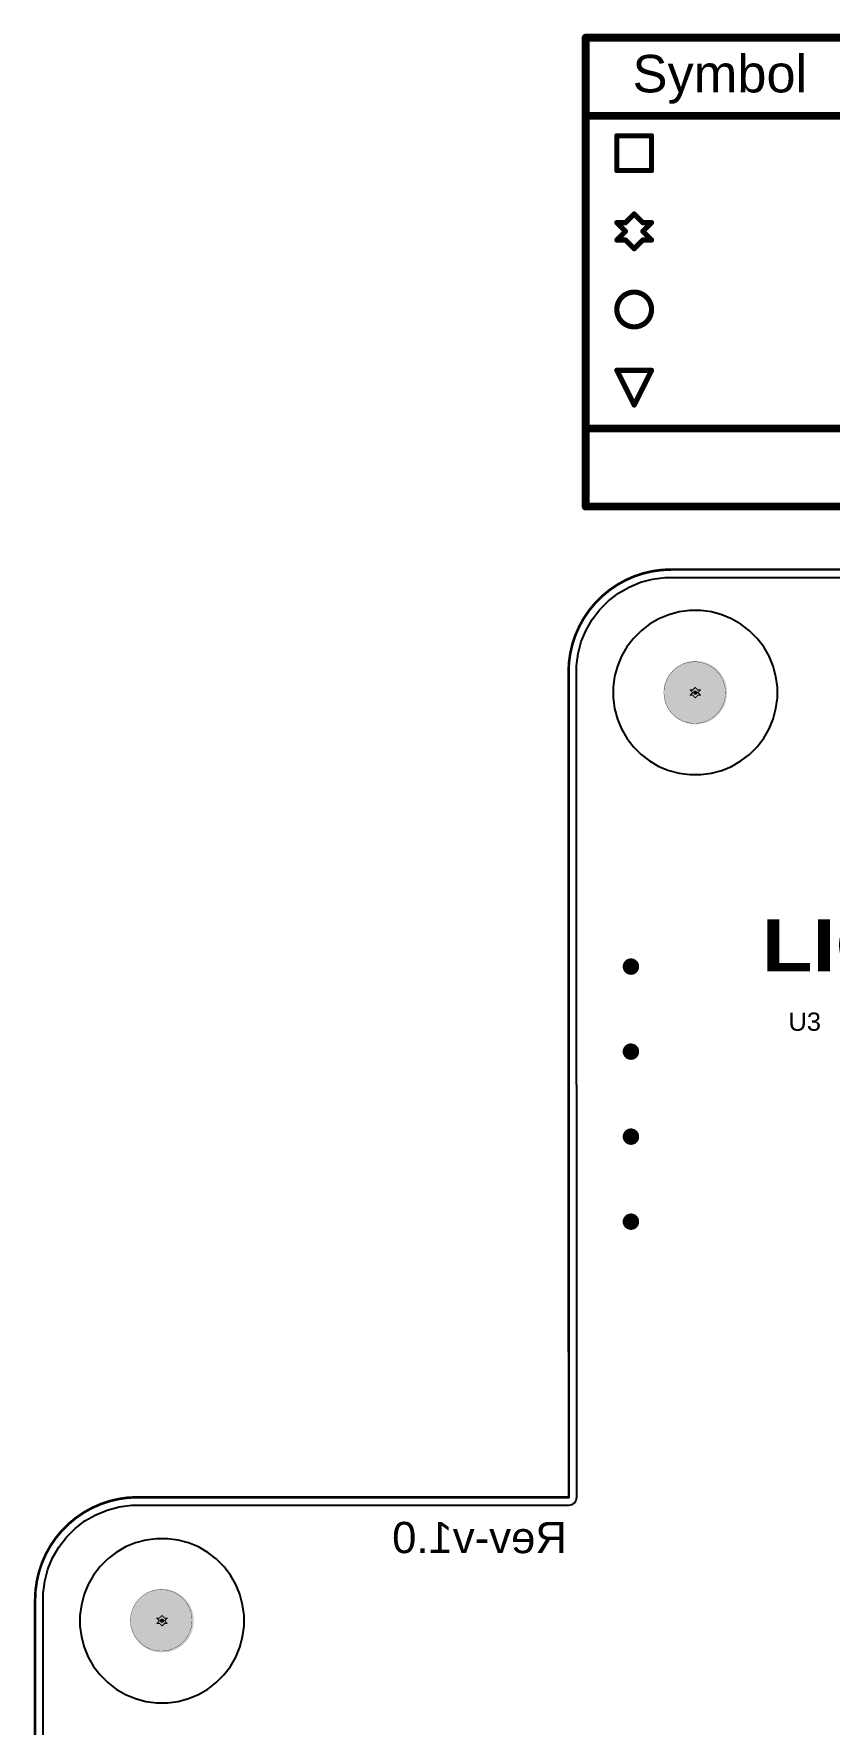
# Model space of a CAD drawing. Header units: inches. Extents: x -7 to 348, y -14 to 159.
# Drawn here: x -6.9 to 31.9, y 76.3 to 158.8 of the extents above; entities that cross this region are included whole.
import ezdxf

# ---------------------------------------------------------------- set-up
doc = ezdxf.new("R2010")
doc.units = ezdxf.units.IN
for name, color, linetype in [('Board Outline', 216, 'Continuous'), ('Bottom Layer', 5, 'Continuous'), ('Bottom Overlay', 54, 'Continuous'), ('Bottom Solder', 6, 'Continuous'), ('Drill Drawing', 1, 'Continuous'), ('Mechanical 4', 56, 'Continuous'), ('Multi-Layer', 9, 'Continuous'), ('Pad Holes', 156, 'Continuous'), ('Top Layer', 1, 'Continuous'), ('Top Overlay', 2, 'Continuous'), ('Top Solder', 216, 'Continuous'), ('Via Holes', 16, 'Continuous')]:
    doc.layers.add(name, color=color, linetype=linetype)
doc.styles.add('Arial', font='', dxfattribs={"height": 0.2})
doc.styles.add('Arial Black_Bold', font='', dxfattribs={"height": 0.2})
doc.styles.get('Arial').set_extended_font_data('Arial')
doc.styles.get('Arial Black_Bold').set_extended_font_data('Arial Black', bold=True)

msp = doc.modelspace()

# ---------------------------------------------------------------- hatches: boundary and pattern name
at = {"layer": 'Bottom Layer'}
h = msp.add_hatch(color=5, dxfattribs=at)
edge = h.paths.add_edge_path()
edge.add_arc((22.209, 113.27), 0.3, 0, 360)
h = msp.add_hatch(color=5, dxfattribs=at)
edge = h.paths.add_edge_path()
edge.add_arc((22.209, 109.125), 0.3, 0, 360)
h = msp.add_hatch(color=5, dxfattribs=at)
edge = h.paths.add_edge_path()
edge.add_arc((22.209, 104.98), 0.3, 0, 360)
h = msp.add_hatch(color=5, dxfattribs=at)
edge = h.paths.add_edge_path()
edge.add_arc((22.209, 100.834), 0.3, 0, 360)
at = {"layer": 'Bottom Solder'}
h = msp.add_hatch(color=6, dxfattribs=at)
edge = h.paths.add_edge_path()
edge.add_arc((25.348, 126.629), 0.102, 0, 360)
h = msp.add_hatch(color=6, dxfattribs=at)
edge = h.paths.add_edge_path()
edge.add_arc((22.209, 113.27), 0.402, 0, 360)
h = msp.add_hatch(color=6, dxfattribs=at)
edge = h.paths.add_edge_path()
edge.add_arc((22.209, 109.125), 0.402, 0, 360)
h = msp.add_hatch(color=6, dxfattribs=at)
edge = h.paths.add_edge_path()
edge.add_arc((22.209, 104.98), 0.402, 0, 360)
h = msp.add_hatch(color=6, dxfattribs=at)
edge = h.paths.add_edge_path()
edge.add_arc((22.209, 100.834), 0.402, 0, 360)
h = msp.add_hatch(color=6, dxfattribs=at)
edge = h.paths.add_edge_path()
edge.add_arc((-0.652, 81.379), 0.102, 0, 360)
at = {"layer": 'Pad Holes'}
h = msp.add_hatch(color=7, dxfattribs=at)
edge = h.paths.add_edge_path()
edge.add_arc((25.348, 126.629), 1.55, 0, 360)
h = msp.add_hatch(color=7, dxfattribs=at)
edge = h.paths.add_edge_path()
edge.add_arc((-0.652, 81.379), 1.55, 0, 360)
at = {"layer": 'Top Layer'}
h = msp.add_hatch(color=1, dxfattribs=at)
edge = h.paths.add_edge_path()
edge.add_arc((22.209, 113.27), 0.3, 0, 360)
h = msp.add_hatch(color=1, dxfattribs=at)
edge = h.paths.add_edge_path()
edge.add_arc((22.209, 109.125), 0.3, 0, 360)
h = msp.add_hatch(color=1, dxfattribs=at)
edge = h.paths.add_edge_path()
edge.add_arc((22.209, 104.98), 0.3, 0, 360)
h = msp.add_hatch(color=1, dxfattribs=at)
edge = h.paths.add_edge_path()
edge.add_arc((22.209, 100.834), 0.3, 0, 360)
at = {"layer": 'Top Solder'}
h = msp.add_hatch(color=216, dxfattribs=at)
edge = h.paths.add_edge_path()
edge.add_arc((25.348, 126.629), 0.102, 0, 360)
h = msp.add_hatch(color=216, dxfattribs=at)
edge = h.paths.add_edge_path()
edge.add_arc((-0.652, 81.379), 0.102, 0, 360)
at = {"layer": 'Via Holes'}
h = msp.add_hatch(color=7, dxfattribs=at)
edge = h.paths.add_edge_path()
edge.add_arc((22.209, 113.27), 0.15, 0, 360)
h = msp.add_hatch(color=7, dxfattribs=at)
edge = h.paths.add_edge_path()
edge.add_arc((22.209, 109.125), 0.15, 0, 360)
h = msp.add_hatch(color=7, dxfattribs=at)
edge = h.paths.add_edge_path()
edge.add_arc((22.209, 104.98), 0.15, 0, 360)
h = msp.add_hatch(color=7, dxfattribs=at)
edge = h.paths.add_edge_path()
edge.add_arc((22.209, 100.834), 0.15, 0, 360)

# ---------------------------------------------------------------- linework, layer by layer
at = {"layer": 'Board Outline', "const_width": 0.127}
for points in [[(19.168, 127.629, -0.414321), (24.168, 132.631)], [(19.168, 127.629, -0.414321), (24.168, 132.631)], [(19.168, 127.629, -0.414321), (24.168, 132.631)], [(19.168, 127.629, -0.414321), (24.168, 132.631)], [(-6.839, 82.4, -0.414214), (-1.839, 87.4)], [(-6.839, 82.4, -0.414214), (-1.839, 87.4)], [(-6.839, 82.4, -0.414214), (-1.839, 87.4)], [(-6.839, 82.4, -0.414214), (-1.839, 87.4)]]:
    msp.add_lwpolyline(points, format="xyb", dxfattribs=at)
for points in [[(24.168, 132.631), (47.168, 132.631)], [(24.168, 132.631), (47.168, 132.631)], [(24.168, 132.631), (47.168, 132.631)], [(24.168, 132.631), (47.168, 132.631)], [(19.168, 127.629), (19.183, 87.4)], [(19.168, 127.629), (19.183, 87.4)], [(19.168, 127.629), (19.183, 87.4)], [(19.168, 127.629), (19.183, 87.4)], [(-1.839, 87.4), (19.183, 87.4)], [(-1.839, 87.4), (19.183, 87.4)], [(-1.839, 87.4), (19.183, 87.4)], [(-1.839, 87.4), (19.183, 87.4)], [(-6.839, -1.45), (-6.839, 82.4)], [(-6.839, -1.45), (-6.839, 82.4)], [(-6.839, -1.45), (-6.839, 82.4)], [(-6.839, -1.45), (-6.839, 82.4)]]:
    msp.add_lwpolyline(points, dxfattribs=at)
at = {"layer": 'Board Outline', "const_width": 0.0635}
for points in [[(24.136, 132.631, 1), (24.2, 132.631, 1)], [(24.136, 132.631, 1), (24.2, 132.631, 1)], [(24.136, 132.631, 1), (24.2, 132.631, 1)], [(24.136, 132.631, 1), (24.2, 132.631, 1)], [(24.136, 132.631, 1), (24.2, 132.631, 1)], [(24.136, 132.631, 1), (24.2, 132.631, 1)], [(24.136, 132.631, 1), (24.2, 132.631, 1)], [(24.136, 132.631, 1), (24.2, 132.631, 1)], [(19.136, 127.629, 1), (19.2, 127.629, 1)], [(19.136, 127.629, 1), (19.2, 127.629, 1)], [(19.136, 127.629, 1), (19.2, 127.629, 1)], [(19.136, 127.629, 1), (19.2, 127.629, 1)], [(19.136, 127.629, 1), (19.2, 127.629, 1)], [(19.136, 127.629, 1), (19.2, 127.629, 1)], [(19.136, 127.629, 1), (19.2, 127.629, 1)], [(19.136, 127.629, 1), (19.2, 127.629, 1)], [(-1.871, 87.4, 1), (-1.807, 87.4, 1)], [(-1.871, 87.4, 1), (-1.807, 87.4, 1)], [(-1.871, 87.4, 1), (-1.807, 87.4, 1)], [(-1.871, 87.4, 1), (-1.807, 87.4, 1)], [(-1.871, 87.4, 1), (-1.807, 87.4, 1)], [(-1.871, 87.4, 1), (-1.807, 87.4, 1)], [(-1.871, 87.4, 1), (-1.807, 87.4, 1)], [(-1.871, 87.4, 1), (-1.807, 87.4, 1)], [(19.151, 87.4, 1), (19.214, 87.4, 1)], [(19.151, 87.4, 1), (19.214, 87.4, 1)], [(19.151, 87.4, 1), (19.214, 87.4, 1)], [(19.151, 87.4, 1), (19.214, 87.4, 1)], [(19.151, 87.4, 1), (19.214, 87.4, 1)], [(19.151, 87.4, 1), (19.214, 87.4, 1)], [(19.151, 87.4, 1), (19.214, 87.4, 1)], [(19.151, 87.4, 1), (19.214, 87.4, 1)], [(-6.871, 82.4, 1), (-6.807, 82.4, 1)], [(-6.871, 82.4, 1), (-6.807, 82.4, 1)], [(-6.871, 82.4, 1), (-6.807, 82.4, 1)], [(-6.871, 82.4, 1), (-6.807, 82.4, 1)], [(-6.871, 82.4, 1), (-6.807, 82.4, 1)], [(-6.871, 82.4, 1), (-6.807, 82.4, 1)], [(-6.871, 82.4, 1), (-6.807, 82.4, 1)], [(-6.871, 82.4, 1), (-6.807, 82.4, 1)]]:
    msp.add_lwpolyline(points, format="xyb", close=True, dxfattribs=at)
at = {"layer": 'Bottom Layer'}
for p, q in [((22.123, 131.776), (22.682, 132.007)), ((22.682, 132.007), (23.266, 132.164)), ((23.266, 132.164), (23.865, 132.243)), ((23.865, 132.243), (24.168, 132.243)), ((24.168, 132.243), (47.168, 132.243)), ((20.693, 130.678), (21.12, 131.105)), ((21.12, 131.105), (21.6, 131.474)), ((21.6, 131.474), (22.123, 131.776)), ((20.325, 130.198), (20.693, 130.678)), ((23.575, 130.224), (23.12, 129.962)), ((24.059, 130.425), (23.575, 130.224)), ((24.565, 130.56), (24.059, 130.425)), ((25.085, 130.629), (24.565, 130.56)), ((25.61, 130.629), (25.085, 130.629)), ((26.13, 130.56), (25.61, 130.629)), ((26.636, 130.425), (26.13, 130.56)), ((27.12, 130.224), (26.636, 130.425)), ((27.575, 129.962), (27.12, 130.224)), ((19.791, 129.116), (20.022, 129.674)), ((20.022, 129.674), (20.325, 130.198)), ((22.704, 129.643), (22.334, 129.272)), ((23.12, 129.962), (22.704, 129.643)), ((27.991, 129.643), (27.575, 129.962)), ((28.361, 129.272), (27.991, 129.643)), ((19.635, 128.531), (19.791, 129.116)), ((22.014, 128.856), (21.752, 128.402)), ((22.334, 129.272), (22.014, 128.856)), ((28.681, 128.856), (28.361, 129.272)), ((28.943, 128.402), (28.681, 128.856)), ((19.556, 127.932), (19.635, 128.531)), ((19.556, 127.63), (19.556, 127.932)), ((21.552, 127.917), (21.416, 127.411)), ((21.752, 128.402), (21.552, 127.917)), ((29.143, 127.917), (28.943, 128.402)), ((29.279, 127.411), (29.143, 127.917)), ((19.571, 87.4), (19.556, 127.63)), ((21.416, 127.411), (21.348, 126.891)), ((29.348, 126.891), (29.279, 127.411)), ((21.348, 126.891), (21.348, 126.367)), ((21.348, 126.367), (21.416, 125.847)), ((29.279, 125.847), (29.348, 126.367)), ((29.348, 126.367), (29.348, 126.891)), ((21.416, 125.847), (21.552, 125.34)), ((21.552, 125.34), (21.752, 124.856)), ((28.943, 124.856), (29.143, 125.34)), ((29.143, 125.34), (29.279, 125.847)), ((21.752, 124.856), (22.014, 124.402)), ((28.681, 124.402), (28.943, 124.856)), ((22.014, 124.402), (22.334, 123.986)), ((22.334, 123.986), (22.704, 123.615)), ((27.991, 123.615), (28.361, 123.986)), ((28.361, 123.986), (28.681, 124.402)), ((22.704, 123.615), (23.12, 123.296)), ((23.12, 123.296), (23.575, 123.034)), ((23.575, 123.034), (24.059, 122.833)), ((24.059, 122.833), (24.565, 122.697)), ((26.13, 122.697), (26.636, 122.833)), ((26.636, 122.833), (27.12, 123.034)), ((27.12, 123.034), (27.575, 123.296)), ((27.575, 123.296), (27.991, 123.615)), ((24.565, 122.697), (25.085, 122.629)), ((25.085, 122.629), (25.61, 122.629)), ((25.61, 122.629), (26.13, 122.697)), ((19.557, 87.327), (19.571, 87.4)), ((19.571, 87.4), (19.571, 87.4)), ((19.571, 87.4), (19.571, 87.4)), ((-4.407, 86.243), (-3.883, 86.545)), ((-3.883, 86.545), (-3.325, 86.776)), ((-3.325, 86.776), (-2.741, 86.933)), ((-2.741, 86.933), (-2.141, 87.011)), ((-2.141, 87.011), (-1.839, 87.011)), ((-1.839, 87.011), (19.183, 87.011)), ((19.183, 87.011), (19.255, 87.026)), ((19.183, 87.011), (19.183, 87.012)), ((19.183, 87.012), (19.183, 87.011)), ((19.255, 87.026), (19.331, 87.041)), ((19.331, 87.041), (19.393, 87.082)), ((19.331, 87.041), (19.331, 87.041)), ((19.331, 87.041), (19.331, 87.041)), ((19.393, 87.082), (19.457, 87.125)), ((19.457, 87.125), (19.5, 87.19)), ((19.457, 87.125), (19.457, 87.125)), ((19.457, 87.125), (19.457, 87.125)), ((19.5, 87.19), (19.541, 87.251)), ((19.541, 87.251), (19.542, 87.251)), ((19.542, 87.251), (19.557, 87.327)), ((19.542, 87.251), (19.542, 87.251)), ((-5.314, 85.447), (-4.886, 85.875)), ((-4.886, 85.875), (-4.407, 86.243)), ((-5.984, 84.444), (-5.682, 84.967)), ((-5.682, 84.967), (-5.314, 85.447)), ((-2.425, 84.974), (-2.88, 84.712)), ((-1.941, 85.175), (-2.425, 84.974)), ((-1.435, 85.31), (-1.941, 85.175)), ((-0.915, 85.379), (-1.435, 85.31)), ((-0.39, 85.379), (-0.915, 85.379)), ((0.13, 85.31), (-0.39, 85.379)), ((0.636, 85.175), (0.13, 85.31)), ((1.12, 84.974), (0.636, 85.175)), ((1.575, 84.712), (1.12, 84.974)), ((-6.215, 83.885), (-5.984, 84.444)), ((-3.296, 84.393), (-3.666, 84.022)), ((-2.88, 84.712), (-3.296, 84.393)), ((1.991, 84.393), (1.575, 84.712)), ((2.361, 84.022), (1.991, 84.393)), ((-6.451, 82.702), (-6.372, 83.302)), ((-6.372, 83.302), (-6.215, 83.885)), ((-3.986, 83.606), (-4.248, 83.152)), ((-3.666, 84.022), (-3.986, 83.606)), ((2.681, 83.606), (2.361, 84.022)), ((2.943, 83.152), (2.681, 83.606)), ((-6.451, 82.4), (-6.451, 82.702)), ((-4.448, 82.667), (-4.584, 82.161)), ((-4.248, 83.152), (-4.448, 82.667)), ((3.143, 82.667), (2.943, 83.152)), ((3.279, 82.161), (3.143, 82.667)), ((-6.451, 36.659), (-6.451, 82.4)), ((-4.584, 82.161), (-4.652, 81.641)), ((-4.652, 81.641), (-4.652, 81.117)), ((3.348, 81.641), (3.279, 82.161)), ((3.348, 81.117), (3.348, 81.641)), ((-4.652, 81.117), (-4.584, 80.597)), ((3.279, 80.597), (3.348, 81.117)), ((-4.584, 80.597), (-4.448, 80.09)), ((-4.448, 80.09), (-4.248, 79.606)), ((2.943, 79.606), (3.143, 80.09)), ((3.143, 80.09), (3.279, 80.597)), ((-4.248, 79.606), (-3.986, 79.152)), ((-3.986, 79.152), (-3.666, 78.736)), ((2.361, 78.736), (2.681, 79.152)), ((2.681, 79.152), (2.943, 79.606)), ((-3.666, 78.736), (-3.296, 78.365)), ((-3.296, 78.365), (-2.88, 78.046)), ((1.575, 78.046), (1.991, 78.365)), ((1.991, 78.365), (2.361, 78.736)), ((-2.88, 78.046), (-2.425, 77.784)), ((-2.425, 77.784), (-1.941, 77.583)), ((-1.941, 77.583), (-1.435, 77.447)), ((0.13, 77.447), (0.636, 77.583)), ((0.636, 77.583), (1.12, 77.784)), ((1.12, 77.784), (1.575, 78.046)), ((-1.435, 77.447), (-0.915, 77.379)), ((-0.915, 77.379), (-0.39, 77.379)), ((-0.39, 77.379), (0.13, 77.447))]:
    msp.add_line(p, q, dxfattribs=at)
at = {"layer": 'Drill Drawing'}
for points, const_width in [([(20.003, 158.56), (347.52, 158.56)], 0.381), ([(20.003, 135.7), (20.003, 158.56)], 0.381), ([(20.003, 154.75), (347.52, 154.75)], 0.381), ([(21.521, 153.776), (23.215, 153.776)], 0.254), ([(21.521, 152.083), (21.521, 153.776)], 0.254), ([(23.215, 152.083), (23.215, 153.776)], 0.254), ([(21.521, 152.083), (23.215, 152.083)], 0.254), ([(21.945, 149.542), (22.368, 149.966)], 0.254), ([(22.368, 149.966), (22.791, 149.542)], 0.254), ([(21.521, 149.542), (21.945, 149.119)], 0.254), ([(21.521, 149.542), (21.945, 149.542)], 0.254), ([(21.521, 148.696), (21.945, 149.119)], 0.254), ([(22.791, 149.542), (23.215, 149.542)], 0.254), ([(22.791, 149.119), (23.215, 149.542)], 0.254), ([(22.791, 149.119), (23.215, 148.696)], 0.254), ([(21.521, 148.696), (21.945, 148.696)], 0.254), ([(21.945, 148.696), (22.368, 148.273)], 0.254), ([(22.368, 148.273), (22.791, 148.696)], 0.254), ([(22.791, 148.696), (23.215, 148.696)], 0.254), ([(21.521, 142.346), (23.215, 142.346)], 0.254), ([(21.521, 142.346), (22.368, 140.653)], 0.254), ([(22.368, 140.653), (23.215, 142.346)], 0.254), ([(20.003, 139.51), (347.52, 139.51)], 0.381), ([(20.003, 135.7), (347.52, 135.7)], 0.381), ([(25.094, 126.756), (25.221, 126.629)], 0.0508), ([(25.094, 126.756), (25.221, 126.756)], 0.0508), ([(25.094, 126.502), (25.221, 126.629)], 0.0508), ([(25.094, 126.502), (25.221, 126.502)], 0.0508), ([(25.221, 126.756), (25.348, 126.883)], 0.0508), ([(25.221, 126.502), (25.348, 126.375)], 0.0508), ([(25.348, 126.883), (25.475, 126.756)], 0.0508), ([(25.348, 126.375), (25.475, 126.502)], 0.0508), ([(25.475, 126.756), (25.602, 126.756)], 0.0508), ([(25.475, 126.629), (25.602, 126.756)], 0.0508), ([(25.475, 126.629), (25.602, 126.502)], 0.0508), ([(25.475, 126.502), (25.602, 126.502)], 0.0508), ([(21.955, 113.524), (22.463, 113.524)], 0.0508), ([(21.955, 113.524), (22.209, 113.016)], 0.0508), ([(22.209, 113.016), (22.463, 113.524)], 0.0508), ([(21.955, 109.379), (22.463, 109.379)], 0.0508), ([(21.955, 109.379), (22.209, 108.871)], 0.0508), ([(22.209, 108.871), (22.463, 109.379)], 0.0508), ([(21.955, 105.234), (22.463, 105.234)], 0.0508), ([(21.955, 105.234), (22.209, 104.726)], 0.0508), ([(22.209, 104.726), (22.463, 105.234)], 0.0508), ([(21.955, 101.088), (22.463, 101.088)], 0.0508), ([(21.955, 101.088), (22.209, 100.58)], 0.0508), ([(22.209, 100.58), (22.463, 101.088)], 0.0508), ([(-0.779, 81.506), (-0.652, 81.633)], 0.0508), ([(-0.652, 81.633), (-0.525, 81.506)], 0.0508), ([(-0.906, 81.506), (-0.779, 81.379)], 0.0508), ([(-0.906, 81.506), (-0.779, 81.506)], 0.0508), ([(-0.906, 81.252), (-0.779, 81.379)], 0.0508), ([(-0.906, 81.252), (-0.779, 81.252)], 0.0508), ([(-0.779, 81.252), (-0.652, 81.125)], 0.0508), ([(-0.652, 81.125), (-0.525, 81.252)], 0.0508), ([(-0.525, 81.506), (-0.398, 81.506)], 0.0508), ([(-0.525, 81.379), (-0.398, 81.506)], 0.0508), ([(-0.525, 81.379), (-0.398, 81.252)], 0.0508), ([(-0.525, 81.252), (-0.398, 81.252)], 0.0508)]:
    msp.add_lwpolyline(points, dxfattribs=dict(at, const_width=const_width))
for points, const_width in [([(19.907, 158.56, 1), (20.098, 158.56, 1)], 0.191), ([(19.907, 158.56, 1), (20.098, 158.56, 1)], 0.191), ([(19.907, 154.75, 1), (20.098, 154.75, 1)], 0.191), ([(21.458, 153.776, 1), (21.585, 153.776, 1)], 0.127), ([(21.458, 153.776, 1), (21.585, 153.776, 1)], 0.127), ([(23.151, 153.776, 1), (23.278, 153.776, 1)], 0.127), ([(23.151, 153.776, 1), (23.278, 153.776, 1)], 0.127), ([(21.458, 152.083, 1), (21.585, 152.083, 1)], 0.127), ([(21.458, 152.083, 1), (21.585, 152.083, 1)], 0.127), ([(23.151, 152.083, 1), (23.278, 152.083, 1)], 0.127), ([(23.151, 152.083, 1), (23.278, 152.083, 1)], 0.127), ([(22.304, 149.966, 1), (22.431, 149.966, 1)], 0.127), ([(22.304, 149.966, 1), (22.431, 149.966, 1)], 0.127), ([(21.458, 149.542, 1), (21.585, 149.542, 1)], 0.127), ([(21.458, 149.542, 1), (21.585, 149.542, 1)], 0.127), ([(21.881, 149.542, 1), (22.008, 149.542, 1)], 0.127), ([(21.881, 149.542, 1), (22.008, 149.542, 1)], 0.127), ([(21.881, 149.119, 1), (22.008, 149.119, 1)], 0.127), ([(21.881, 149.119, 1), (22.008, 149.119, 1)], 0.127), ([(22.728, 149.542, 1), (22.855, 149.542, 1)], 0.127), ([(22.728, 149.542, 1), (22.855, 149.542, 1)], 0.127), ([(22.728, 149.119, 1), (22.855, 149.119, 1)], 0.127), ([(22.728, 149.119, 1), (22.855, 149.119, 1)], 0.127), ([(23.151, 149.542, 1), (23.278, 149.542, 1)], 0.127), ([(23.151, 149.542, 1), (23.278, 149.542, 1)], 0.127), ([(21.458, 148.696, 1), (21.585, 148.696, 1)], 0.127), ([(21.458, 148.696, 1), (21.585, 148.696, 1)], 0.127), ([(21.881, 148.696, 1), (22.008, 148.696, 1)], 0.127), ([(21.881, 148.696, 1), (22.008, 148.696, 1)], 0.127), ([(22.304, 148.273, 1), (22.431, 148.273, 1)], 0.127), ([(22.304, 148.273, 1), (22.431, 148.273, 1)], 0.127), ([(22.728, 148.696, 1), (22.855, 148.696, 1)], 0.127), ([(22.728, 148.696, 1), (22.855, 148.696, 1)], 0.127), ([(23.151, 148.696, 1), (23.278, 148.696, 1)], 0.127), ([(23.151, 148.696, 1), (23.278, 148.696, 1)], 0.127), ([(23.215, 145.309, 1), (21.521, 145.309, 1)], 0.254), ([(21.458, 145.309, 1), (21.585, 145.309, 1)], 0.127), ([(23.151, 145.309, 1), (23.278, 145.309, 1)], 0.127), ([(21.458, 142.346, 1), (21.585, 142.346, 1)], 0.127), ([(21.458, 142.346, 1), (21.585, 142.346, 1)], 0.127), ([(23.151, 142.346, 1), (23.278, 142.346, 1)], 0.127), ([(23.151, 142.346, 1), (23.278, 142.346, 1)], 0.127), ([(22.304, 140.653, 1), (22.431, 140.653, 1)], 0.127), ([(22.304, 140.653, 1), (22.431, 140.653, 1)], 0.127), ([(19.907, 139.51, 1), (20.098, 139.51, 1)], 0.191), ([(19.907, 135.7, 1), (20.098, 135.7, 1)], 0.191), ([(19.907, 135.7, 1), (20.098, 135.7, 1)], 0.191), ([(25.081, 126.756, 1), (25.106, 126.756, 1)], 0.0254), ([(25.081, 126.756, 1), (25.106, 126.756, 1)], 0.0254), ([(25.081, 126.502, 1), (25.106, 126.502, 1)], 0.0254), ([(25.081, 126.502, 1), (25.106, 126.502, 1)], 0.0254), ([(25.208, 126.756, 1), (25.233, 126.756, 1)], 0.0254), ([(25.208, 126.756, 1), (25.233, 126.756, 1)], 0.0254), ([(25.208, 126.629, 1), (25.233, 126.629, 1)], 0.0254), ([(25.208, 126.629, 1), (25.233, 126.629, 1)], 0.0254), ([(25.208, 126.502, 1), (25.233, 126.502, 1)], 0.0254), ([(25.208, 126.502, 1), (25.233, 126.502, 1)], 0.0254), ([(25.335, 126.883, 1), (25.36, 126.883, 1)], 0.0254), ([(25.335, 126.883, 1), (25.36, 126.883, 1)], 0.0254), ([(25.335, 126.375, 1), (25.36, 126.375, 1)], 0.0254), ([(25.335, 126.375, 1), (25.36, 126.375, 1)], 0.0254), ([(25.462, 126.756, 1), (25.487, 126.756, 1)], 0.0254), ([(25.462, 126.756, 1), (25.487, 126.756, 1)], 0.0254), ([(25.462, 126.629, 1), (25.487, 126.629, 1)], 0.0254), ([(25.462, 126.629, 1), (25.487, 126.629, 1)], 0.0254), ([(25.462, 126.502, 1), (25.487, 126.502, 1)], 0.0254), ([(25.462, 126.502, 1), (25.487, 126.502, 1)], 0.0254), ([(25.589, 126.756, 1), (25.614, 126.756, 1)], 0.0254), ([(25.589, 126.756, 1), (25.614, 126.756, 1)], 0.0254), ([(25.589, 126.502, 1), (25.614, 126.502, 1)], 0.0254), ([(25.589, 126.502, 1), (25.614, 126.502, 1)], 0.0254), ([(21.942, 113.524, 1), (21.968, 113.524, 1)], 0.0254), ([(21.942, 113.524, 1), (21.968, 113.524, 1)], 0.0254), ([(22.196, 113.016, 1), (22.222, 113.016, 1)], 0.0254), ([(22.196, 113.016, 1), (22.222, 113.016, 1)], 0.0254), ([(22.45, 113.524, 1), (22.476, 113.524, 1)], 0.0254), ([(22.45, 113.524, 1), (22.476, 113.524, 1)], 0.0254), ([(21.942, 109.379, 1), (21.968, 109.379, 1)], 0.0254), ([(21.942, 109.379, 1), (21.968, 109.379, 1)], 0.0254), ([(22.196, 108.871, 1), (22.222, 108.871, 1)], 0.0254), ([(22.196, 108.871, 1), (22.222, 108.871, 1)], 0.0254), ([(22.45, 109.379, 1), (22.476, 109.379, 1)], 0.0254), ([(22.45, 109.379, 1), (22.476, 109.379, 1)], 0.0254), ([(21.942, 105.234, 1), (21.968, 105.234, 1)], 0.0254), ([(21.942, 105.234, 1), (21.968, 105.234, 1)], 0.0254), ([(22.196, 104.726, 1), (22.222, 104.726, 1)], 0.0254), ([(22.196, 104.726, 1), (22.222, 104.726, 1)], 0.0254), ([(22.45, 105.234, 1), (22.476, 105.234, 1)], 0.0254), ([(22.45, 105.234, 1), (22.476, 105.234, 1)], 0.0254), ([(21.942, 101.088, 1), (21.968, 101.088, 1)], 0.0254), ([(21.942, 101.088, 1), (21.968, 101.088, 1)], 0.0254), ([(22.196, 100.58, 1), (22.222, 100.58, 1)], 0.0254), ([(22.196, 100.58, 1), (22.222, 100.58, 1)], 0.0254), ([(22.45, 101.088, 1), (22.476, 101.088, 1)], 0.0254), ([(22.45, 101.088, 1), (22.476, 101.088, 1)], 0.0254), ([(-0.665, 81.633, 1), (-0.64, 81.633, 1)], 0.0254), ([(-0.665, 81.633, 1), (-0.64, 81.633, 1)], 0.0254), ([(-0.919, 81.506, 1), (-0.894, 81.506, 1)], 0.0254), ([(-0.919, 81.506, 1), (-0.894, 81.506, 1)], 0.0254), ([(-0.919, 81.252, 1), (-0.894, 81.252, 1)], 0.0254), ([(-0.919, 81.252, 1), (-0.894, 81.252, 1)], 0.0254), ([(-0.792, 81.506, 1), (-0.767, 81.506, 1)], 0.0254), ([(-0.792, 81.506, 1), (-0.767, 81.506, 1)], 0.0254), ([(-0.792, 81.379, 1), (-0.767, 81.379, 1)], 0.0254), ([(-0.792, 81.379, 1), (-0.767, 81.379, 1)], 0.0254), ([(-0.792, 81.252, 1), (-0.767, 81.252, 1)], 0.0254), ([(-0.792, 81.252, 1), (-0.767, 81.252, 1)], 0.0254), ([(-0.665, 81.125, 1), (-0.64, 81.125, 1)], 0.0254), ([(-0.665, 81.125, 1), (-0.64, 81.125, 1)], 0.0254), ([(-0.538, 81.506, 1), (-0.513, 81.506, 1)], 0.0254), ([(-0.538, 81.506, 1), (-0.513, 81.506, 1)], 0.0254), ([(-0.538, 81.379, 1), (-0.513, 81.379, 1)], 0.0254), ([(-0.538, 81.379, 1), (-0.513, 81.379, 1)], 0.0254), ([(-0.538, 81.252, 1), (-0.513, 81.252, 1)], 0.0254), ([(-0.538, 81.252, 1), (-0.513, 81.252, 1)], 0.0254), ([(-0.411, 81.506, 1), (-0.386, 81.506, 1)], 0.0254), ([(-0.411, 81.506, 1), (-0.386, 81.506, 1)], 0.0254), ([(-0.411, 81.252, 1), (-0.386, 81.252, 1)], 0.0254), ([(-0.411, 81.252, 1), (-0.386, 81.252, 1)], 0.0254)]:
    msp.add_lwpolyline(points, format="xyb", close=True, dxfattribs=dict(at, const_width=const_width))
at = {"layer": 'Mechanical 4'}
for points, const_width in [([(26.818, 126.631, 1), (23.818, 126.631, 1)], 0.0127), ([(26.818, 126.631, 1), (23.818, 126.631, 1)], 0.0127), ([(26.818, 126.631, 1), (23.818, 126.631, 1)], 0.0127), ([(26.818, 126.631, 1), (23.818, 126.631, 1)], 0.0127), ([(23.815, 126.631, 1), (23.821, 126.631, 1)], 0.00635), ([(23.815, 126.631, 1), (23.821, 126.631, 1)], 0.00635), ([(23.815, 126.631, 1), (23.821, 126.631, 1)], 0.00635), ([(23.815, 126.631, 1), (23.821, 126.631, 1)], 0.00635), ([(26.815, 126.631, 1), (26.821, 126.631, 1)], 0.00635), ([(26.815, 126.631, 1), (26.821, 126.631, 1)], 0.00635), ([(26.815, 126.631, 1), (26.821, 126.631, 1)], 0.00635), ([(26.815, 126.631, 1), (26.821, 126.631, 1)], 0.00635), ([(0.811, 81.4, 1), (-2.189, 81.4, 1)], 0.0127), ([(0.811, 81.4, 1), (-2.189, 81.4, 1)], 0.0127), ([(0.811, 81.4, 1), (-2.189, 81.4, 1)], 0.0127), ([(0.811, 81.4, 1), (-2.189, 81.4, 1)], 0.0127), ([(-2.192, 81.4, 1), (-2.186, 81.4, 1)], 0.00635), ([(-2.192, 81.4, 1), (-2.186, 81.4, 1)], 0.00635), ([(-2.192, 81.4, 1), (-2.186, 81.4, 1)], 0.00635), ([(-2.192, 81.4, 1), (-2.186, 81.4, 1)], 0.00635), ([(0.808, 81.4, 1), (0.814, 81.4, 1)], 0.00635), ([(0.808, 81.4, 1), (0.814, 81.4, 1)], 0.00635), ([(0.808, 81.4, 1), (0.814, 81.4, 1)], 0.00635), ([(0.808, 81.4, 1), (0.814, 81.4, 1)], 0.00635)]:
    msp.add_lwpolyline(points, format="xyb", close=True, dxfattribs=dict(at, const_width=const_width))
at = {"layer": 'Multi-Layer'}
for p, q in [((23.575, 130.224), (23.12, 129.962)), ((24.059, 130.425), (23.575, 130.224)), ((24.565, 130.56), (24.059, 130.425)), ((25.085, 130.629), (24.565, 130.56)), ((25.348, 130.629), (25.085, 130.629)), ((25.61, 130.629), (25.348, 130.629)), ((26.13, 130.56), (25.61, 130.629)), ((26.636, 130.425), (26.13, 130.56)), ((27.12, 130.224), (26.636, 130.425)), ((27.575, 129.962), (27.12, 130.224)), ((22.704, 129.643), (22.334, 129.272)), ((23.12, 129.962), (22.704, 129.643)), ((27.991, 129.643), (27.575, 129.962)), ((28.361, 129.272), (27.991, 129.643)), ((22.014, 128.856), (21.752, 128.402)), ((22.334, 129.272), (22.014, 128.856)), ((28.681, 128.856), (28.361, 129.272)), ((28.943, 128.402), (28.681, 128.856)), ((21.552, 127.917), (21.416, 127.411)), ((21.752, 128.402), (21.552, 127.917)), ((29.143, 127.917), (28.943, 128.402)), ((29.279, 127.411), (29.143, 127.917)), ((21.416, 127.411), (21.348, 126.891)), ((29.348, 126.891), (29.279, 127.411)), ((21.348, 126.891), (21.348, 126.629)), ((21.348, 126.629), (21.348, 126.629)), ((21.348, 126.629), (21.348, 126.367)), ((21.348, 126.367), (21.416, 125.847)), ((29.279, 125.847), (29.348, 126.367)), ((29.348, 126.629), (29.348, 126.891)), ((29.348, 126.367), (29.348, 126.629)), ((21.416, 125.847), (21.552, 125.34)), ((21.552, 125.34), (21.752, 124.856)), ((28.943, 124.856), (29.143, 125.34)), ((29.143, 125.34), (29.279, 125.847)), ((21.752, 124.856), (22.014, 124.402)), ((28.681, 124.402), (28.943, 124.856)), ((22.014, 124.402), (22.334, 123.986)), ((22.334, 123.986), (22.704, 123.615)), ((27.991, 123.615), (28.361, 123.986)), ((28.361, 123.986), (28.681, 124.402)), ((22.704, 123.615), (23.12, 123.296)), ((23.12, 123.296), (23.575, 123.034)), ((23.575, 123.034), (24.059, 122.833)), ((24.059, 122.833), (24.565, 122.697)), ((26.13, 122.697), (26.636, 122.833)), ((26.636, 122.833), (27.12, 123.034)), ((27.12, 123.034), (27.575, 123.296)), ((27.575, 123.296), (27.991, 123.615)), ((24.565, 122.697), (25.085, 122.629)), ((25.085, 122.629), (25.348, 122.629)), ((25.348, 122.629), (25.61, 122.629)), ((25.61, 122.629), (26.13, 122.697)), ((-2.425, 84.974), (-2.88, 84.712)), ((-1.941, 85.175), (-2.425, 84.974)), ((-1.435, 85.31), (-1.941, 85.175)), ((-0.915, 85.379), (-1.435, 85.31)), ((-0.652, 85.379), (-0.915, 85.379)), ((-0.39, 85.379), (-0.652, 85.379)), ((0.13, 85.31), (-0.39, 85.379)), ((0.636, 85.175), (0.13, 85.31)), ((1.12, 84.974), (0.636, 85.175)), ((1.575, 84.712), (1.12, 84.974)), ((-3.296, 84.393), (-3.666, 84.022)), ((-2.88, 84.712), (-3.296, 84.393)), ((1.991, 84.393), (1.575, 84.712)), ((2.361, 84.022), (1.991, 84.393)), ((-3.986, 83.606), (-4.248, 83.152)), ((-3.666, 84.022), (-3.986, 83.606)), ((2.681, 83.606), (2.361, 84.022)), ((2.943, 83.152), (2.681, 83.606)), ((-4.448, 82.667), (-4.584, 82.161)), ((-4.248, 83.152), (-4.448, 82.667)), ((3.143, 82.667), (2.943, 83.152)), ((3.279, 82.161), (3.143, 82.667)), ((-4.584, 82.161), (-4.652, 81.641)), ((-4.652, 81.641), (-4.652, 81.379)), ((3.348, 81.641), (3.279, 82.161)), ((3.348, 81.379), (3.348, 81.641)), ((-4.652, 81.379), (-4.652, 81.379)), ((-4.652, 81.379), (-4.652, 81.117)), ((-4.652, 81.117), (-4.584, 80.597)), ((3.279, 80.597), (3.348, 81.117)), ((3.348, 81.117), (3.348, 81.379)), ((-4.584, 80.597), (-4.448, 80.09)), ((-4.448, 80.09), (-4.248, 79.606)), ((2.943, 79.606), (3.143, 80.09)), ((3.143, 80.09), (3.279, 80.597)), ((-4.248, 79.606), (-3.986, 79.152)), ((-3.986, 79.152), (-3.666, 78.736)), ((2.361, 78.736), (2.681, 79.152)), ((2.681, 79.152), (2.943, 79.606)), ((-3.666, 78.736), (-3.296, 78.365)), ((-3.296, 78.365), (-2.88, 78.046)), ((1.575, 78.046), (1.991, 78.365)), ((1.991, 78.365), (2.361, 78.736)), ((-2.88, 78.046), (-2.425, 77.784)), ((-2.425, 77.784), (-1.941, 77.583)), ((-1.941, 77.583), (-1.435, 77.447)), ((0.13, 77.447), (0.636, 77.583)), ((0.636, 77.583), (1.12, 77.784)), ((1.12, 77.784), (1.575, 78.046)), ((-1.435, 77.447), (-0.915, 77.379)), ((-0.915, 77.379), (-0.652, 77.379)), ((-0.652, 77.379), (-0.39, 77.379)), ((-0.39, 77.379), (0.13, 77.447))]:
    msp.add_line(p, q, dxfattribs=at)
at = {"layer": 'Top Layer'}
for p, q in [((22.123, 131.776), (22.682, 132.007)), ((22.682, 132.007), (23.266, 132.164)), ((23.266, 132.164), (23.865, 132.243)), ((23.865, 132.243), (24.168, 132.243)), ((24.168, 132.243), (47.168, 132.243)), ((20.693, 130.678), (21.12, 131.105)), ((21.12, 131.105), (21.6, 131.474)), ((21.6, 131.474), (22.123, 131.776)), ((20.325, 130.198), (20.693, 130.678)), ((23.575, 130.224), (23.12, 129.962)), ((24.059, 130.425), (23.575, 130.224)), ((24.565, 130.56), (24.059, 130.425)), ((25.085, 130.629), (24.565, 130.56)), ((25.61, 130.629), (25.085, 130.629)), ((26.13, 130.56), (25.61, 130.629)), ((26.636, 130.425), (26.13, 130.56)), ((27.12, 130.224), (26.636, 130.425)), ((27.575, 129.962), (27.12, 130.224)), ((19.791, 129.116), (20.022, 129.674)), ((20.022, 129.674), (20.325, 130.198)), ((22.704, 129.643), (22.334, 129.272)), ((23.12, 129.962), (22.704, 129.643)), ((27.991, 129.643), (27.575, 129.962)), ((28.361, 129.272), (27.991, 129.643)), ((19.635, 128.531), (19.791, 129.116)), ((22.014, 128.856), (21.752, 128.402)), ((22.334, 129.272), (22.014, 128.856)), ((28.681, 128.856), (28.361, 129.272)), ((28.943, 128.402), (28.681, 128.856)), ((19.556, 127.932), (19.635, 128.531)), ((19.556, 127.63), (19.556, 127.932)), ((21.552, 127.917), (21.416, 127.411)), ((21.752, 128.402), (21.552, 127.917)), ((29.143, 127.917), (28.943, 128.402)), ((29.279, 127.411), (29.143, 127.917)), ((19.571, 87.4), (19.556, 127.63)), ((21.416, 127.411), (21.348, 126.891)), ((29.348, 126.891), (29.279, 127.411)), ((21.348, 126.891), (21.348, 126.367)), ((21.348, 126.367), (21.416, 125.847)), ((29.279, 125.847), (29.348, 126.367)), ((29.348, 126.367), (29.348, 126.891)), ((21.416, 125.847), (21.552, 125.34)), ((21.552, 125.34), (21.752, 124.856)), ((28.943, 124.856), (29.143, 125.34)), ((29.143, 125.34), (29.279, 125.847)), ((21.752, 124.856), (22.014, 124.402)), ((28.681, 124.402), (28.943, 124.856)), ((22.014, 124.402), (22.334, 123.986)), ((22.334, 123.986), (22.704, 123.615)), ((27.991, 123.615), (28.361, 123.986)), ((28.361, 123.986), (28.681, 124.402)), ((22.704, 123.615), (23.12, 123.296)), ((23.12, 123.296), (23.575, 123.034)), ((23.575, 123.034), (24.059, 122.833)), ((24.059, 122.833), (24.565, 122.697)), ((26.13, 122.697), (26.636, 122.833)), ((26.636, 122.833), (27.12, 123.034)), ((27.12, 123.034), (27.575, 123.296)), ((27.575, 123.296), (27.991, 123.615)), ((24.565, 122.697), (25.085, 122.629)), ((25.085, 122.629), (25.61, 122.629)), ((25.61, 122.629), (26.13, 122.697)), ((19.557, 87.327), (19.571, 87.4)), ((19.571, 87.4), (19.571, 87.4)), ((19.571, 87.4), (19.571, 87.4)), ((-4.407, 86.243), (-3.883, 86.545)), ((-3.883, 86.545), (-3.325, 86.776)), ((-3.325, 86.776), (-2.741, 86.933)), ((-2.741, 86.933), (-2.141, 87.011)), ((-2.141, 87.011), (-1.839, 87.011)), ((-1.839, 87.011), (19.183, 87.011)), ((19.183, 87.011), (19.255, 87.026)), ((19.183, 87.011), (19.183, 87.012)), ((19.183, 87.012), (19.183, 87.011)), ((19.255, 87.026), (19.331, 87.041)), ((19.331, 87.041), (19.393, 87.082)), ((19.331, 87.041), (19.331, 87.041)), ((19.331, 87.041), (19.331, 87.041)), ((19.393, 87.082), (19.457, 87.125)), ((19.457, 87.125), (19.5, 87.19)), ((19.457, 87.125), (19.457, 87.125)), ((19.457, 87.125), (19.457, 87.125)), ((19.5, 87.19), (19.541, 87.251)), ((19.541, 87.251), (19.542, 87.251)), ((19.542, 87.251), (19.557, 87.327)), ((19.542, 87.251), (19.542, 87.251)), ((-5.314, 85.447), (-4.886, 85.875)), ((-4.886, 85.875), (-4.407, 86.243)), ((-5.984, 84.444), (-5.682, 84.967)), ((-5.682, 84.967), (-5.314, 85.447)), ((-2.425, 84.974), (-2.88, 84.712)), ((-1.941, 85.175), (-2.425, 84.974)), ((-1.435, 85.31), (-1.941, 85.175)), ((-0.915, 85.379), (-1.435, 85.31)), ((-0.39, 85.379), (-0.915, 85.379)), ((0.13, 85.31), (-0.39, 85.379)), ((0.636, 85.175), (0.13, 85.31)), ((1.12, 84.974), (0.636, 85.175)), ((1.575, 84.712), (1.12, 84.974)), ((-6.215, 83.885), (-5.984, 84.444)), ((-3.296, 84.393), (-3.666, 84.022)), ((-2.88, 84.712), (-3.296, 84.393)), ((1.991, 84.393), (1.575, 84.712)), ((2.361, 84.022), (1.991, 84.393)), ((-6.451, 82.702), (-6.372, 83.302)), ((-6.372, 83.302), (-6.215, 83.885)), ((-3.986, 83.606), (-4.248, 83.152)), ((-3.666, 84.022), (-3.986, 83.606)), ((2.681, 83.606), (2.361, 84.022)), ((2.943, 83.152), (2.681, 83.606)), ((-6.451, 82.4), (-6.451, 82.702)), ((-4.448, 82.667), (-4.584, 82.161)), ((-4.248, 83.152), (-4.448, 82.667)), ((3.143, 82.667), (2.943, 83.152)), ((3.279, 82.161), (3.143, 82.667)), ((-6.451, 64.329), (-6.451, 82.4)), ((-4.584, 82.161), (-4.652, 81.641)), ((-4.652, 81.641), (-4.652, 81.117)), ((3.348, 81.641), (3.279, 82.161)), ((3.348, 81.117), (3.348, 81.641)), ((-4.652, 81.117), (-4.584, 80.597)), ((3.279, 80.597), (3.348, 81.117)), ((-4.584, 80.597), (-4.448, 80.09)), ((-4.448, 80.09), (-4.248, 79.606)), ((2.943, 79.606), (3.143, 80.09)), ((3.143, 80.09), (3.279, 80.597)), ((-4.248, 79.606), (-3.986, 79.152)), ((-3.986, 79.152), (-3.666, 78.736)), ((2.361, 78.736), (2.681, 79.152)), ((2.681, 79.152), (2.943, 79.606)), ((-3.666, 78.736), (-3.296, 78.365)), ((-3.296, 78.365), (-2.88, 78.046)), ((1.575, 78.046), (1.991, 78.365)), ((1.991, 78.365), (2.361, 78.736)), ((-2.88, 78.046), (-2.425, 77.784)), ((-2.425, 77.784), (-1.941, 77.583)), ((-1.941, 77.583), (-1.435, 77.447)), ((0.13, 77.447), (0.636, 77.583)), ((0.636, 77.583), (1.12, 77.784)), ((1.12, 77.784), (1.575, 78.046)), ((-1.435, 77.447), (-0.915, 77.379)), ((-0.915, 77.379), (-0.39, 77.379)), ((-0.39, 77.379), (0.13, 77.447))]:
    msp.add_line(p, q, dxfattribs=at)

# ---------------------------------------------------------------- texts
at = {"layer": 'Bottom Overlay', "style": 'Arial', "text_generation_flag": 2}
msp.add_text('Rev-v1.0', height=1.524, dxfattribs=at).set_placement((19.084, 84.674))
at = {"layer": 'Drill Drawing', "style": 'Arial'}
msp.add_text('Symbol', height=1.8288, dxfattribs=at).set_placement((22.288, 155.893))
at = {"layer": 'Top Overlay'}
for s, height, style, p in [('LIGHT SENSOR', 2.54, 'Arial Black_Bold', (28.581, 113.042)), ('U3', 0.889, 'Arial', (29.889, 110.142))]:
    msp.add_text(s, height=height, dxfattribs=dict(at, style=style)).set_placement(p)

doc.saveas('drawing.dxf')
